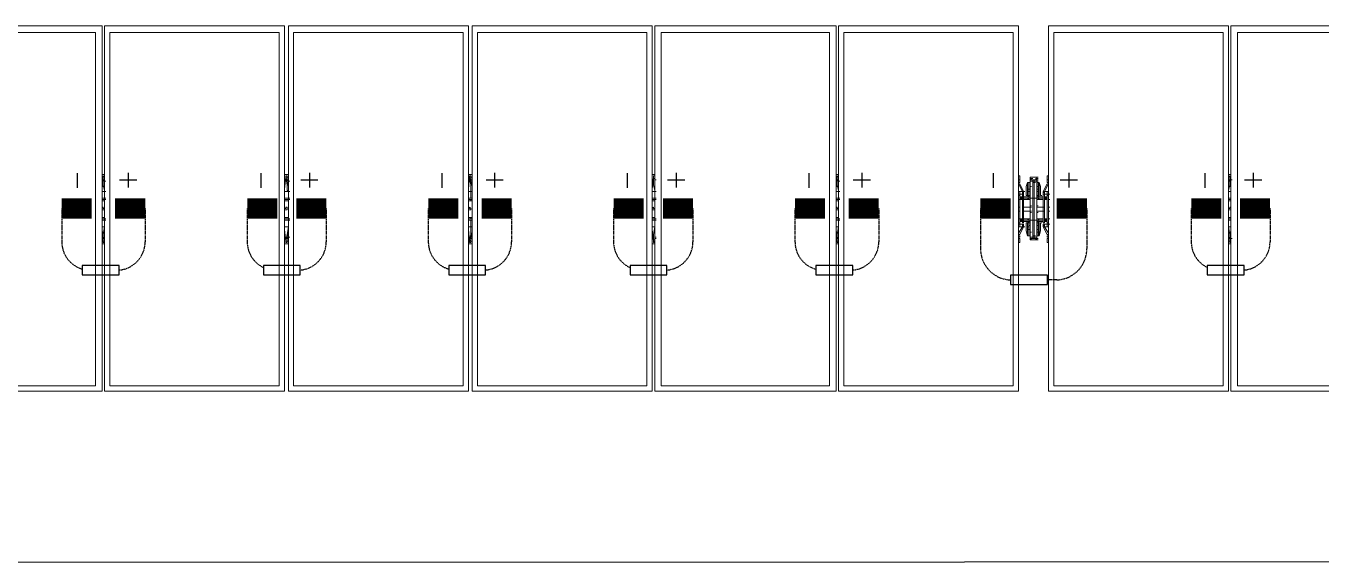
# Model space of a CAD drawing. Header units: feet. Extents: x -12372 to 90117, y -14865 to 4121.
# Drawn here: x 318.1 to 639.4, y 1278.3 to 1411.2 of the extents above; entities that cross this region are included whole.
import ezdxf
from ezdxf.lldxf.tags import DXFTag

# ---------------------------------------------------------------- set-up
doc = ezdxf.new("R2010")
doc.units = ezdxf.units.FT
doc.header["$MEASUREMENT"] = 0
doc.linetypes.add('HIDDEN', pattern=[0.375, 0.25, -0.125])
for name, color, linetype in [('E-DC HARNESS-POS', 10, 'DC HARNESS CABLE'), ('E-HARN-COMP', 8, 'Continuous'), ('E-TRNK-CABL-NEG', 6, 'HIDDEN'), ('E-TRUNK-CABLE-POS', 6, 'HIDDEN'), ('Polarity-Text', 7, 'Continuous')]:
    doc.layers.add(name, color=color, linetype=linetype)
doc.styles.get("Standard").update_dxf_attribs({"font": 'arial.ttf'})
tags = doc.linetypes.add('DC HARNESS CABLE', pattern='A,0.5,-0.2,["DH",Standard,S=0.1,R=0,X=-0.1,Y=-0.05],-0.2', length=0.9).pattern_tags.tags
tags[6] = DXFTag(74, 10)

# ---------------------------------------------------------------- blocks, each defined once
blk = doc.blocks.new('A$Cc93f9aa1')
at = {"lineweight": 5}
for points in [[(0.7583, 0), (0.99, 0), (0.99, 0.4666), (0.7583, 0.4666)], [(1.2233, 0), (0.9933, 0), (0.9933, 0.4666), (1.2233, 0.4666)], [(1.4583, 0), (1.2283, 0), (1.2283, 0.4666), (1.4583, 0.4666)], [(1.4633, 0.4666), (1.6933, 0.4666), (1.6933, 0), (1.4633, 0)], [(1.6966, 0.4666), (1.9283, 0.4666), (1.9283, 0), (1.6966, 0)], [(1.9316, 0), (2.1616, 0), (2.1616, 0.4666), (1.9316, 0.4666)], [(2.1999, 0), (2.4299, 0), (2.4299, 0.4666), (2.1999, 0.4666)], [(2.6649, 0.4666), (2.4332, 0.4666), (2.4332, 0), (2.6649, 0)], [(0.7666, 0.0067), (0.7666, 0.4583), (0.9816, 0.4583), (0.9816, 0.0067)], [(1, 0.0067), (1, 0.4583), (1.2166, 0.4583), (1.2166, 0.0067)], [(1.4516, 0.4583), (1.2349, 0.4583), (1.2349, 0.0067), (1.4516, 0.0067)], [(1.6866, 0.4583), (1.4699, 0.4583), (1.4699, 0.0067), (1.6866, 0.0067)], [(1.9199, 0.4583), (1.7049, 0.4583), (1.7049, 0.0067), (1.9199, 0.0067)], [(2.1549, 0.4583), (1.9383, 0.4583), (1.9383, 0.0067), (2.1549, 0.0067)], [(2.2066, 0.4583), (2.4232, 0.4583), (2.4232, 0.0067), (2.2066, 0.0067)], [(2.4416, 0.4583), (2.6566, 0.4583), (2.6566, 0.0067), (2.4416, 0.0067)], [(0.9916, 0.275), (0.9916, 0.2733)], [(2.1632, 0.27), (2.1632, 0.2667), (2.1632, 0.27), (2.1632, 0.275), (2.1616, 0.275), (2.1632, 0.275)], [(2.1732, 0.2567), (2.1732, 0.2517), (2.1732, 0.25), (2.1749, 0.25), (2.1749, 0.255), (2.1732, 0.255), (2.1732, 0.2567), (2.1732, 0.2583), (2.1732, 0.2667), (2.1749, 0.2667), (2.1732, 0.2667), (2.1716, 0.2617), (2.1716, 0.25), (2.1716, 0.2517), (2.1716, 0.25), (2.1716, 0.2617), (2.1732, 0.2667), (2.1732, 0.2583), (2.1749, 0.2583), (2.1749, 0.255), (2.1732, 0.255), (2.1732, 0.2567), (2.1732, 0.2583), (2.1749, 0.2583), (2.1749, 0.2667), (2.1766, 0.2667), (2.1749, 0.2667), (2.1749, 0.2583), (2.1749, 0.255), (2.1749, 0.25), (2.1732, 0.25)], [(2.1799, 0.2683), (2.1799, 0.2467), (2.1766, 0.2467), (2.1766, 0.2683)], [(2.1816, 0.27), (2.1799, 0.27), (2.1782, 0.27), (2.1799, 0.27)], [(2.1832, 0.2683), (2.1816, 0.2683), (2.1799, 0.2683), (2.1816, 0.2683), (2.1799, 0.2683), (2.1816, 0.2683)], [(2.1816, 0.2683), (2.1799, 0.2683)], [(2.1816, 0.27), (2.1832, 0.27)], [(2.1832, 0.2683), (2.1816, 0.2683), (2.1816, 0.27), (2.1832, 0.27), (2.1816, 0.27), (2.1832, 0.27), (2.1816, 0.27), (2.1816, 0.2683)], [(2.1816, 0.2683), (2.1816, 0.2467), (2.1849, 0.2467), (2.1849, 0.2683)], [(2.1866, 0.2683), (2.1849, 0.2683), (2.1849, 0.2733), (2.1849, 0.2717), (2.1832, 0.2717), (2.1849, 0.2717), (2.1866, 0.2717), (2.1849, 0.2717), (2.1832, 0.27), (2.1849, 0.27), (2.1849, 0.2683)], [(2.1866, 0.2733), (2.1849, 0.2733)], [(2.1866, 0.2667), (2.1882, 0.2667), (2.1882, 0.2583), (2.1866, 0.2583), (2.1866, 0.2667), (2.1849, 0.2667), (2.1866, 0.2667), (2.1866, 0.2583), (2.1882, 0.2583), (2.1882, 0.2667)], [(2.1882, 0.2667), (2.1899, 0.2617), (2.1899, 0.25), (2.1899, 0.2517), (2.1899, 0.25), (2.1899, 0.2617)], [(2.1982, 0.2667), (2.1982, 0.27), (2.1982, 0.275), (2.1999, 0.275), (2.1982, 0.275), (2.1982, 0.27)], [(2.1699, 0.255), (2.1682, 0.255), (2.1666, 0.2533), (2.1682, 0.255), (2.1682, 0.2517), (2.1666, 0.2517), (2.1682, 0.2517), (2.1682, 0.255)], [(2.1666, 0.2517), (2.1666, 0.2533)], [(2.1666, 0.215), (2.1682, 0.215), (2.1682, 0.2517), (2.1666, 0.2517), (2.1682, 0.2517), (2.1682, 0.215)], [(2.1782, 0.2617), (2.1766, 0.2617)], [(2.1866, 0.2617), (2.1849, 0.2617)], [(2.1866, 0.2617), (2.1849, 0.2617)], [(2.1882, 0.2567), (2.1882, 0.2583), (2.1882, 0.2567), (2.1882, 0.2517), (2.1882, 0.25), (2.1866, 0.25), (2.1866, 0.255), (2.1882, 0.255)], [(2.1882, 0.25), (2.1866, 0.2483), (2.1866, 0.25), (2.1866, 0.2483), (2.1882, 0.25), (2.1866, 0.2483), (2.1882, 0.2483), (2.1866, 0.2483)], [(2.1899, 0.25), (2.1899, 0.26), (2.1899, 0.25), (2.1916, 0.25)], [(2.1949, 0.255), (2.1932, 0.255), (2.1949, 0.2533), (2.1932, 0.255)], [(2.1949, 0.2517), (2.1932, 0.2517), (2.1932, 0.215), (2.1949, 0.215), (2.1932, 0.215), (2.1932, 0.2517), (2.1949, 0.2517), (2.1932, 0.2517), (2.1932, 0.255), (2.1932, 0.2517)], [(2.1982, 0.2517), (2.1949, 0.2517), (2.1949, 0.2533), (2.1949, 0.2517)], [(0.99, 0.235), (0.9916, 0.235), (0.9916, 0.2333), (0.9933, 0.2333), (0.9933, 0.2317), (0.9916, 0.2317), (0.99, 0.2317), (0.99, 0.2333)], [(1.225, 0.235), (1.2266, 0.235), (1.2266, 0.2317), (1.2233, 0.2317), (1.2233, 0.2333), (1.225, 0.2333)], [(1.4599, 0.235), (1.4616, 0.2333), (1.4616, 0.2317), (1.4583, 0.2317), (1.4583, 0.2333), (1.4599, 0.2333)], [(1.6949, 0.235), (1.6949, 0.2333), (1.6966, 0.2333), (1.6966, 0.2317), (1.6949, 0.2317), (1.6933, 0.2317), (1.6933, 0.2333)], [(1.9283, 0.235), (1.9299, 0.235), (1.9299, 0.2333), (1.9316, 0.2333), (1.9316, 0.2317), (1.9299, 0.2317), (1.9283, 0.2317), (1.9283, 0.2333)], [(2.1632, 0.2467), (2.1632, 0.245), (2.1616, 0.245), (2.1632, 0.245), (2.1649, 0.245), (2.1649, 0.2467), (2.1649, 0.2483), (2.1632, 0.2483)], [(2.1632, 0.235), (2.1616, 0.235)], [(2.1632, 0.235), (2.1616, 0.235)], [(2.1649, 0.2483), (2.1632, 0.2467), (2.1649, 0.245), (2.1666, 0.2467)], [(2.1649, 0.2483), (2.1632, 0.2467), (2.1649, 0.245), (2.1666, 0.2467)], [(2.1649, 0.2483), (2.1666, 0.2483)], [(2.1666, 0.245), (2.1666, 0.2483), (2.1666, 0.2467), (2.1649, 0.2467), (2.1666, 0.2467), (2.1649, 0.2467), (2.1666, 0.2467), (2.1649, 0.2467), (2.1666, 0.2467), (2.1649, 0.2467), (2.1666, 0.2467), (2.1649, 0.2467), (2.1666, 0.2467), (2.1649, 0.2467), (2.1666, 0.2467), (2.1649, 0.2467), (2.1666, 0.2467), (2.1649, 0.2467), (2.1666, 0.2467), (2.1649, 0.2467), (2.1666, 0.2467), (2.1666, 0.245), (2.1649, 0.245)], [(2.1766, 0.245), (2.1682, 0.245)], [(2.1749, 0.2483), (2.1766, 0.2483)], [(2.1866, 0.2483), (2.1849, 0.2483)], [(2.1932, 0.245), (2.1849, 0.245)], [(2.1966, 0.2483), (2.1949, 0.2467), (2.1966, 0.245), (2.1982, 0.2467)], [(2.1966, 0.2483), (2.1949, 0.2467), (2.1966, 0.245), (2.1982, 0.2467)], [(2.1966, 0.245), (2.1982, 0.245), (2.1982, 0.2467), (2.1982, 0.2483), (2.1966, 0.2483), (2.1949, 0.2483), (2.1949, 0.2467), (2.1949, 0.245)], [(2.2016, 0.245), (2.1999, 0.245)], [(2.2016, 0.235), (2.1999, 0.235)], [(2.2016, 0.235), (2.1999, 0.235)], [(2.4332, 0.235), (2.4316, 0.235), (2.4316, 0.2333), (2.4299, 0.2333), (2.4299, 0.2317), (2.4316, 0.2317), (2.4332, 0.2317), (2.4332, 0.2333)], [(2.1632, 0.23), (2.1616, 0.23)], [(2.1632, 0.23), (2.1616, 0.23)], [(2.1632, 0.2167), (2.1649, 0.2167), (2.1649, 0.2183), (2.1666, 0.2183), (2.1649, 0.2183), (2.1666, 0.2183), (2.1649, 0.2183), (2.1666, 0.2183), (2.1649, 0.2183), (2.1666, 0.2183), (2.1649, 0.2183), (2.1649, 0.2167), (2.1666, 0.2167), (2.1666, 0.2183), (2.1666, 0.22), (2.1649, 0.22), (2.1632, 0.22), (2.1616, 0.22), (2.1632, 0.22), (2.1632, 0.2183)], [(2.1649, 0.22), (2.1632, 0.2183), (2.1649, 0.2167), (2.1666, 0.2183)], [(2.1649, 0.22), (2.1632, 0.2183), (2.1649, 0.2167), (2.1666, 0.2183)], [(2.1649, 0.22), (2.1632, 0.22), (2.1632, 0.2183), (2.1632, 0.2167), (2.1649, 0.2167), (2.1666, 0.2167), (2.1666, 0.2183), (2.1666, 0.22)], [(2.1649, 0.2167), (2.1666, 0.2167), (2.1666, 0.2183), (2.1649, 0.2183), (2.1649, 0.22), (2.1666, 0.22), (2.1666, 0.2183), (2.1649, 0.2183), (2.1666, 0.2183), (2.1649, 0.2183), (2.1666, 0.2183), (2.1649, 0.2183), (2.1666, 0.2183), (2.1649, 0.2183), (2.1666, 0.2183), (2.1649, 0.2183), (2.1649, 0.22), (2.1666, 0.22), (2.1666, 0.2183), (2.1666, 0.2167)], [(2.1682, 0.22), (2.1766, 0.22)], [(2.1732, 0.2133), (2.1732, 0.2083), (2.1732, 0.21), (2.1749, 0.21), (2.1749, 0.2117), (2.1749, 0.215), (2.1732, 0.215), (2.1732, 0.2083), (2.1732, 0.2067), (2.1732, 0.2083), (2.1732, 0.21), (2.1749, 0.21), (2.1749, 0.2117), (2.1749, 0.215), (2.1749, 0.2167), (2.1732, 0.215), (2.1749, 0.2167), (2.1732, 0.215), (2.1749, 0.2167), (2.1749, 0.215), (2.1732, 0.215)], [(2.1849, 0.22), (2.1932, 0.22)], [(2.1882, 0.2167), (2.1866, 0.2167), (2.1882, 0.215), (2.1866, 0.2167), (2.1882, 0.215), (2.1866, 0.2167), (2.1882, 0.2167), (2.1866, 0.2167), (2.1849, 0.2167), (2.1866, 0.2167)], [(2.1966, 0.22), (2.1949, 0.2183), (2.1966, 0.2167), (2.1982, 0.2183)], [(2.1966, 0.22), (2.1949, 0.2183), (2.1966, 0.2167), (2.1982, 0.2183)], [(2.1966, 0.2167), (2.1982, 0.2167), (2.1982, 0.2183), (2.1982, 0.22), (2.1966, 0.22), (2.1949, 0.22), (2.1949, 0.2183), (2.1949, 0.2167)], [(2.1982, 0.2183), (2.1966, 0.2183)], [(2.1982, 0.2183), (2.1966, 0.2183)], [(2.2016, 0.23), (2.1999, 0.23)], [(2.2016, 0.23), (2.1999, 0.23)], [(2.2016, 0.22), (2.1999, 0.22)], [(2.1666, 0.21), (2.1666, 0.2117), (2.1666, 0.2133), (2.1632, 0.2133), (2.1632, 0.21)], [(2.1666, 0.2133), (2.1682, 0.2133), (2.1682, 0.21), (2.1682, 0.2133)], [(2.1699, 0.21), (2.1682, 0.21), (2.1682, 0.2117), (2.1666, 0.2117), (2.1682, 0.2117), (2.1682, 0.21)], [(2.1732, 0.1983), (2.1716, 0.205), (2.1716, 0.215), (2.1716, 0.2133), (2.1716, 0.215), (2.1716, 0.205)], [(2.1732, 0.1983), (2.1732, 0.2067), (2.1749, 0.2067), (2.1749, 0.1983)], [(2.1732, 0.1983), (2.1749, 0.1983), (2.1749, 0.2067), (2.1732, 0.2067)], [(2.1749, 0.21), (2.1749, 0.2067)], [(2.1782, 0.2033), (2.1766, 0.2033)], [(2.1782, 0.2033), (2.1766, 0.2033)], [(2.1866, 0.2033), (2.1849, 0.2033)], [(2.1866, 0.2033), (2.1849, 0.2033)], [(2.1882, 0.2067), (2.1882, 0.2083), (2.1882, 0.215), (2.1866, 0.215), (2.1866, 0.2117), (2.1866, 0.21), (2.1882, 0.21), (2.1882, 0.2083)], [(2.1866, 0.2067), (2.1866, 0.21)], [(2.1882, 0.1983), (2.1866, 0.1983), (2.1866, 0.2067), (2.1882, 0.2067)], [(2.1882, 0.1983), (2.1882, 0.2067), (2.1866, 0.2067), (2.1866, 0.1983)], [(2.1882, 0.1983), (2.1899, 0.205), (2.1899, 0.215), (2.1899, 0.2133), (2.1899, 0.215), (2.1899, 0.205)], [(2.1949, 0.21), (2.1932, 0.21)], [(2.1616, 0.19), (2.1632, 0.19), (2.1632, 0.195), (2.1632, 0.19)], [(2.1632, 0.1983), (2.1632, 0.1967)], [(2.1766, 0.1983), (2.1749, 0.1983)], [(2.1799, 0.195), (2.1782, 0.195)], [(2.1832, 0.1983), (2.1816, 0.1983), (2.1799, 0.1983), (2.1816, 0.1983)], [(2.1832, 0.1967), (2.1816, 0.1967)], [(2.1866, 0.1983), (2.1849, 0.1983)], [(2.1982, 0.1967), (2.1982, 0.1983)], [(2.1999, 0.19), (2.1982, 0.19), (2.1982, 0.195), (2.1982, 0.19)]]:
    blk.add_lwpolyline(points, close=True, dxfattribs=at)
for points in [[(2.1616, 0.4666), (2.1616, 0)], [(2.1999, 0), (2.1999, 0.4666)], [(2.1549, 0.0067), (2.1549, 0.4583)], [(2.2066, 0.0067), (2.2066, 0.4583)], [(0.99, 0.2767), (0.9933, 0.2767)], [(0.99, 0.2733), (0.99, 0.27)], [(0.995, 0.255), (0.9933, 0.255), (0.9933, 0.2567), (0.9916, 0.2633), (0.9916, 0.2733), (0.9916, 0.27), (0.9933, 0.2683)], [(1.2233, 0.2767), (1.2283, 0.2767)], [(1.225, 0.27), (1.225, 0.2733), (1.225, 0.275), (1.225, 0.2733), (1.2266, 0.2733), (1.2266, 0.27), (1.2283, 0.2683)], [(1.225, 0.275), (1.2266, 0.275)], [(1.2299, 0.255), (1.2283, 0.255), (1.2266, 0.2567), (1.2266, 0.2633), (1.225, 0.2733)], [(1.4583, 0.2767), (1.4633, 0.2767)], [(1.4616, 0.2683), (1.4616, 0.27), (1.4616, 0.2733), (1.4599, 0.2733), (1.4599, 0.275), (1.4616, 0.275)], [(1.4599, 0.275), (1.4599, 0.2733), (1.4599, 0.27)], [(1.4633, 0.255), (1.4616, 0.255), (1.4616, 0.2633), (1.4599, 0.2733)], [(1.6933, 0.2767), (1.6966, 0.2767)], [(1.6949, 0.2733), (1.6949, 0.275), (1.6949, 0.2733)], [(1.6966, 0.2683), (1.6966, 0.27), (1.6966, 0.2717), (1.6949, 0.2717), (1.6949, 0.2733), (1.6949, 0.27)], [(1.6983, 0.255), (1.6966, 0.255), (1.6966, 0.2567), (1.6949, 0.2633), (1.6949, 0.2733)], [(1.9283, 0.2767), (1.9316, 0.2767)], [(1.9283, 0.2733), (1.9283, 0.27)], [(1.9333, 0.255), (1.9316, 0.255), (1.9316, 0.2567), (1.9299, 0.2633), (1.9299, 0.2733), (1.9299, 0.275), (1.9299, 0.27), (1.9316, 0.2683)], [(2.1632, 0.2517), (2.1666, 0.2517), (2.1632, 0.2517), (2.1632, 0.25), (2.1616, 0.25), (2.1616, 0.2517), (2.1632, 0.2517), (2.1632, 0.255), (2.1666, 0.255), (2.1666, 0.2533), (2.1666, 0.255), (2.1682, 0.255), (2.1632, 0.265), (2.1682, 0.255), (2.1666, 0.255), (2.1632, 0.255), (2.1632, 0.2517), (2.1632, 0.25), (2.1616, 0.25), (2.1616, 0.215), (2.1632, 0.215), (2.1632, 0.2133), (2.1666, 0.2133), (2.1666, 0.2117), (2.1666, 0.21), (2.1682, 0.21), (2.1632, 0.2), (2.1682, 0.21), (2.1666, 0.21), (2.1632, 0.21), (2.1632, 0.2133), (2.1616, 0.2133), (2.1616, 0.215), (2.1616, 0.2133)], [(2.1632, 0.2667), (2.1632, 0.2667)], [(2.1632, 0.2667), (2.1632, 0.2667)], [(2.1799, 0.2467), (2.1799, 0.2667), (2.1799, 0.2683), (2.1799, 0.27), (2.1782, 0.27), (2.1766, 0.27), (2.1782, 0.27), (2.1766, 0.27), (2.1766, 0.2733), (2.1766, 0.2717), (2.1782, 0.2717), (2.1766, 0.2717), (2.1766, 0.2733), (2.1766, 0.2683), (2.1782, 0.2683), (2.1766, 0.2683), (2.1766, 0.27), (2.1766, 0.2617), (2.1766, 0.2383), (2.1766, 0.235), (2.1782, 0.235), (2.1766, 0.235), (2.1782, 0.235), (2.1766, 0.235), (2.1682, 0.235), (2.1682, 0.23), (2.1766, 0.23), (2.1782, 0.23), (2.1766, 0.23), (2.1782, 0.23), (2.1766, 0.23), (2.1782, 0.23), (2.1766, 0.23), (2.1782, 0.23), (2.1766, 0.23), (2.1782, 0.23)], [(2.1799, 0.2717), (2.1782, 0.2717), (2.1766, 0.2717), (2.1782, 0.27), (2.1799, 0.27), (2.1799, 0.2683), (2.1799, 0.2667), (2.1816, 0.2667), (2.1832, 0.2667), (2.1816, 0.2667), (2.1799, 0.2667), (2.1799, 0.2467), (2.1799, 0.2683), (2.1766, 0.2683), (2.1766, 0.2467), (2.1799, 0.2467), (2.1799, 0.2183), (2.1799, 0.1967), (2.1766, 0.1967), (2.1766, 0.2183), (2.1749, 0.2183), (2.1749, 0.2167), (2.1766, 0.2167), (2.1749, 0.2167), (2.1766, 0.2167), (2.1749, 0.2167), (2.1766, 0.2167), (2.1749, 0.2167), (2.1766, 0.2167), (2.1682, 0.2167)], [(2.1699, 0.235), (2.1682, 0.235), (2.1766, 0.235), (2.1766, 0.2383), (2.1766, 0.2617), (2.1766, 0.27), (2.1782, 0.27), (2.1766, 0.27), (2.1782, 0.27)], [(2.1766, 0.2733), (2.1832, 0.2733), (2.1849, 0.2733), (2.1782, 0.2733), (2.1766, 0.2733), (2.1782, 0.2733), (2.1766, 0.2733), (2.1782, 0.2733)], [(2.1766, 0.2717), (2.1782, 0.27)], [(2.1782, 0.2717), (2.1766, 0.2717)], [(2.1766, 0.27), (2.1766, 0.27)], [(2.1766, 0.27), (2.1766, 0.27)], [(2.1782, 0.27), (2.1799, 0.27)], [(2.1782, 0.27), (2.1799, 0.27)], [(2.1932, 0.2167), (2.1849, 0.2167), (2.1866, 0.2167), (2.1866, 0.2183), (2.1849, 0.2183), (2.1849, 0.1967), (2.1816, 0.1967), (2.1816, 0.2183), (2.1799, 0.2183), (2.1799, 0.2467), (2.1816, 0.2467), (2.1816, 0.2683), (2.1849, 0.2683), (2.1849, 0.2467), (2.1816, 0.2467), (2.1816, 0.2183), (2.1849, 0.2183), (2.1849, 0.2467)], [(2.1832, 0.2717), (2.1849, 0.2717), (2.1832, 0.27), (2.1849, 0.27), (2.1849, 0.2617), (2.1849, 0.2383), (2.1849, 0.235), (2.1866, 0.235), (2.1849, 0.235), (2.1932, 0.235), (2.1932, 0.23), (2.1849, 0.23), (2.1849, 0.2267), (2.1849, 0.23), (2.1866, 0.23), (2.1849, 0.23), (2.1866, 0.23), (2.1849, 0.23)], [(2.1849, 0.2367), (2.1849, 0.235), (2.1866, 0.235), (2.1849, 0.235), (2.1849, 0.2383), (2.1849, 0.2617), (2.1849, 0.27), (2.1866, 0.27), (2.1849, 0.27), (2.1866, 0.27), (2.1849, 0.27), (2.1866, 0.27), (2.1849, 0.27), (2.1849, 0.2733), (2.1849, 0.2717)], [(2.1849, 0.2733), (2.1866, 0.2733)], [(2.1849, 0.27), (2.1849, 0.27)], [(2.1849, 0.27), (2.1849, 0.27)], [(2.1999, 0.2517), (2.1999, 0.25), (2.1999, 0.2517), (2.1982, 0.2517), (2.1982, 0.255), (2.1949, 0.255), (2.1949, 0.2533), (2.1949, 0.255), (2.1932, 0.255), (2.1982, 0.265), (2.1932, 0.255), (2.1949, 0.255), (2.1982, 0.255), (2.1982, 0.2517), (2.1982, 0.25), (2.1999, 0.25), (2.1999, 0.215), (2.1982, 0.215), (2.1982, 0.2133), (2.1949, 0.2133), (2.1949, 0.2117), (2.1949, 0.21), (2.1949, 0.2117), (2.1932, 0.2117), (2.1932, 0.21), (2.1932, 0.2133), (2.1949, 0.2133), (2.1949, 0.2117), (2.1932, 0.2117), (2.1932, 0.21), (2.1932, 0.2133), (2.1949, 0.2133), (2.1982, 0.2133), (2.1982, 0.215), (2.1999, 0.215), (2.1999, 0.25), (2.1982, 0.25), (2.1982, 0.2517), (2.1999, 0.2517), (2.2016, 0.2517)], [(2.1982, 0.2667), (2.1982, 0.2667)], [(2.1982, 0.2667), (2.1982, 0.2667)], [(2.4332, 0.2767), (2.4299, 0.2767)], [(2.4316, 0.255), (2.4299, 0.255), (2.4299, 0.2567), (2.4316, 0.2633), (2.4316, 0.2733), (2.4316, 0.275), (2.4316, 0.27), (2.4299, 0.2683)], [(2.4332, 0.27), (2.4332, 0.2733)], [(0.995, 0.2467), (0.9933, 0.2467), (0.9933, 0.255)], [(1.2299, 0.2467), (1.2283, 0.2467), (1.2283, 0.255)], [(1.4633, 0.2467), (1.4616, 0.2467), (1.4616, 0.255)], [(1.6983, 0.2467), (1.6966, 0.2467), (1.6966, 0.255)], [(1.9333, 0.2467), (1.9316, 0.2467), (1.9316, 0.255)], [(2.1632, 0.2133), (2.1632, 0.215), (2.1616, 0.215), (2.1616, 0.25), (2.1616, 0.2517)], [(2.1616, 0.2517), (2.1632, 0.2517), (2.1616, 0.2517)], [(2.1666, 0.2517), (2.1666, 0.2517)], [(2.1682, 0.2483), (2.1766, 0.2483), (2.1749, 0.2483), (2.1732, 0.25), (2.1749, 0.2483), (2.1766, 0.2483), (2.1749, 0.2483), (2.1732, 0.25), (2.1716, 0.25), (2.1716, 0.26), (2.1716, 0.25), (2.1732, 0.25), (2.1749, 0.2483), (2.1732, 0.25), (2.1749, 0.2483), (2.1749, 0.25), (2.1749, 0.2483), (2.1749, 0.2467), (2.1766, 0.2467), (2.1766, 0.2183), (2.1799, 0.2183), (2.1799, 0.2467), (2.1816, 0.2467), (2.1816, 0.2183), (2.1849, 0.2183), (2.1849, 0.2467), (2.1866, 0.2467), (2.1866, 0.2483), (2.1849, 0.2483), (2.1932, 0.2483)], [(2.1682, 0.2517), (2.1682, 0.2517)], [(2.1682, 0.2517), (2.1682, 0.2517)], [(2.1732, 0.26), (2.1732, 0.26)], [(2.1732, 0.26), (2.1732, 0.26)], [(2.1766, 0.2617), (2.1782, 0.2617)], [(2.1766, 0.2617), (2.1782, 0.2617)], [(2.1866, 0.2583), (2.1866, 0.255)], [(2.1866, 0.2583), (2.1866, 0.255), (2.1882, 0.255), (2.1882, 0.2567)], [(2.1866, 0.255), (2.1866, 0.25), (2.1882, 0.25), (2.1882, 0.2567)], [(2.1866, 0.2483), (2.1882, 0.25)], [(2.1866, 0.2483), (2.1882, 0.25)], [(2.1882, 0.26), (2.1882, 0.26)], [(2.1882, 0.26), (2.1882, 0.26)], [(2.1932, 0.2517), (2.1932, 0.2517)], [(2.1932, 0.2517), (2.1932, 0.2517)], [(2.1949, 0.2517), (2.1949, 0.2517)], [(2.4316, 0.2467), (2.4299, 0.2467), (2.4299, 0.255)], [(0.99, 0.2467), (0.9933, 0.2467)], [(0.99, 0.245), (0.9933, 0.245), (0.995, 0.245)], [(0.9933, 0.245), (0.9933, 0.2433), (0.99, 0.2433)], [(1.2233, 0.2467), (1.2283, 0.2467)], [(1.2233, 0.245), (1.2283, 0.245), (1.2299, 0.245)], [(1.2233, 0.2433), (1.2266, 0.2433), (1.2283, 0.2433), (1.2283, 0.245)], [(1.4583, 0.2467), (1.4616, 0.2467)], [(1.4583, 0.245), (1.4616, 0.245), (1.4633, 0.245)], [(1.4583, 0.2433), (1.4616, 0.2433), (1.4633, 0.2433)], [(1.4616, 0.2433), (1.4616, 0.245)], [(1.6933, 0.2467), (1.6966, 0.2467)], [(1.6933, 0.245), (1.6966, 0.245), (1.6983, 0.245)], [(1.6966, 0.245), (1.6966, 0.2433), (1.6933, 0.2433)], [(1.9283, 0.2467), (1.9316, 0.2467)], [(1.9283, 0.245), (1.9316, 0.245), (1.9333, 0.245)], [(1.9316, 0.245), (1.9316, 0.2433), (1.9283, 0.2433)], [(2.1632, 0.2483), (2.1632, 0.2483)], [(2.1666, 0.2483), (2.1649, 0.2483), (2.1632, 0.2483), (2.1632, 0.2467), (2.1632, 0.245), (2.1649, 0.245), (2.1666, 0.245), (2.1666, 0.2467), (2.1666, 0.2483), (2.1649, 0.2483)], [(2.1632, 0.2467), (2.1632, 0.2467)], [(2.1632, 0.245), (2.1632, 0.245)], [(2.1649, 0.2483), (2.1649, 0.2483)], [(2.1649, 0.2483), (2.1649, 0.245)], [(2.1649, 0.2467), (2.1666, 0.2467)], [(2.1649, 0.245), (2.1666, 0.245)], [(2.1649, 0.245), (2.1649, 0.245)], [(2.1666, 0.2483), (2.1666, 0.2483)], [(2.1666, 0.2467), (2.1666, 0.2483)], [(2.1666, 0.2467), (2.1666, 0.2467)], [(2.1666, 0.245), (2.1666, 0.2467)], [(2.1666, 0.245), (2.1666, 0.245)], [(2.1749, 0.245), (2.1732, 0.2467), (2.1682, 0.2467)], [(2.1682, 0.235), (2.1682, 0.23)], [(2.1749, 0.2483), (2.1766, 0.2483)], [(2.1749, 0.2483), (2.1766, 0.2483)], [(2.1832, 0.1933), (2.1849, 0.1933), (2.1832, 0.195), (2.1849, 0.1933), (2.1832, 0.1933), (2.1766, 0.1933), (2.1782, 0.1933), (2.1766, 0.1933), (2.1766, 0.195), (2.1766, 0.1967), (2.1766, 0.195), (2.1782, 0.195), (2.1766, 0.1933), (2.1782, 0.1933), (2.1766, 0.1933), (2.1782, 0.195), (2.1799, 0.195), (2.1782, 0.195), (2.1766, 0.195), (2.1766, 0.1967), (2.1766, 0.195), (2.1766, 0.1933), (2.1782, 0.195), (2.1799, 0.195), (2.1799, 0.1967), (2.1816, 0.1967), (2.1832, 0.1967), (2.1816, 0.1967), (2.1799, 0.1967), (2.1816, 0.1967), (2.1799, 0.1967), (2.1799, 0.2467), (2.1816, 0.2467)], [(2.1766, 0.2467), (2.1766, 0.2183), (2.1799, 0.2183), (2.1799, 0.1983), (2.1799, 0.1967), (2.1816, 0.1967), (2.1816, 0.195), (2.1799, 0.195), (2.1816, 0.195), (2.1832, 0.195), (2.1816, 0.195), (2.1832, 0.195), (2.1849, 0.1933), (2.1849, 0.195), (2.1866, 0.195), (2.1849, 0.195), (2.1849, 0.1967), (2.1849, 0.195), (2.1866, 0.195)], [(2.1782, 0.2367), (2.1766, 0.2367), (2.1782, 0.2367), (2.1766, 0.2367), (2.1766, 0.2383), (2.1766, 0.2367), (2.1766, 0.235), (2.1782, 0.235), (2.1766, 0.235), (2.1766, 0.2367)], [(2.1949, 0.235), (2.1932, 0.235), (2.1849, 0.235), (2.1866, 0.235), (2.1849, 0.235), (2.1849, 0.2367), (2.1849, 0.2383), (2.1849, 0.2367), (2.1866, 0.2367), (2.1849, 0.2367), (2.1866, 0.2367)], [(2.1866, 0.2483), (2.1882, 0.2483)], [(2.1866, 0.2483), (2.1882, 0.2483)], [(2.1932, 0.2467), (2.1882, 0.2467), (2.1866, 0.245)], [(2.1932, 0.23), (2.1932, 0.235)], [(2.1982, 0.2467), (2.1982, 0.2483), (2.1966, 0.2483), (2.1949, 0.2483), (2.1949, 0.2467), (2.1949, 0.245), (2.1949, 0.2483), (2.1966, 0.2483), (2.1966, 0.245), (2.1949, 0.245), (2.1966, 0.245), (2.1949, 0.245), (2.1949, 0.2467), (2.1949, 0.2483), (2.1966, 0.2483), (2.1966, 0.2467), (2.1966, 0.245), (2.1982, 0.245), (2.1982, 0.2467), (2.1966, 0.2467), (2.1982, 0.2467), (2.1966, 0.2467), (2.1982, 0.2467), (2.1966, 0.2467), (2.1982, 0.2467), (2.1966, 0.2467), (2.1982, 0.2467), (2.1966, 0.2467), (2.1982, 0.2467), (2.1966, 0.2467), (2.1982, 0.2467), (2.1966, 0.2467), (2.1982, 0.2467), (2.1966, 0.2467), (2.1982, 0.2467), (2.1966, 0.2467), (2.1982, 0.2467), (2.1966, 0.2467)], [(2.1949, 0.2483), (2.1949, 0.2483)], [(2.1949, 0.2467), (2.1949, 0.2467)], [(2.1949, 0.245), (2.1949, 0.245)], [(2.1966, 0.2483), (2.1966, 0.2483)], [(2.1966, 0.245), (2.1966, 0.245)], [(2.1982, 0.2483), (2.1982, 0.2483)], [(2.1982, 0.2467), (2.1982, 0.2467)], [(2.1982, 0.245), (2.1982, 0.245)], [(2.4332, 0.2467), (2.4299, 0.2467)], [(2.4332, 0.245), (2.4299, 0.245), (2.4316, 0.245)], [(2.4299, 0.245), (2.4299, 0.2433), (2.4332, 0.2433)], [(0.99, 0.2217), (0.9933, 0.2217), (0.9933, 0.22)], [(0.99, 0.22), (0.9933, 0.22), (0.995, 0.22)], [(0.9933, 0.2183), (0.99, 0.2183)], [(0.9916, 0.1917), (0.9916, 0.2), (0.9933, 0.21), (0.9933, 0.2183), (0.995, 0.2183)], [(1.2233, 0.2217), (1.2266, 0.2217), (1.2283, 0.2217), (1.2283, 0.22)], [(1.2233, 0.22), (1.2283, 0.22), (1.2299, 0.22)], [(1.2283, 0.2183), (1.2233, 0.2183)], [(1.2299, 0.2183), (1.2283, 0.2183), (1.2283, 0.21), (1.2266, 0.2), (1.225, 0.1933), (1.225, 0.1917), (1.2266, 0.1917)], [(1.4583, 0.2217), (1.4633, 0.2217), (1.4616, 0.2217), (1.4616, 0.22)], [(1.4633, 0.22), (1.4616, 0.22), (1.4583, 0.22)], [(1.4616, 0.2183), (1.4583, 0.2183)], [(1.4616, 0.21), (1.4616, 0.2183), (1.4633, 0.2183)], [(1.6933, 0.2217), (1.6966, 0.2217), (1.6966, 0.22)], [(1.6933, 0.22), (1.6966, 0.22), (1.6983, 0.22)], [(1.6966, 0.2183), (1.6933, 0.2183)], [(1.6983, 0.2183), (1.6966, 0.2183), (1.6966, 0.21), (1.6949, 0.2), (1.6949, 0.1917), (1.6966, 0.1917)], [(1.9283, 0.2217), (1.9316, 0.2217), (1.9316, 0.22)], [(1.9283, 0.22), (1.9316, 0.22), (1.9333, 0.22)], [(1.9316, 0.2183), (1.9283, 0.2183)], [(1.9299, 0.1917), (1.9299, 0.2), (1.9316, 0.21), (1.9316, 0.2183), (1.9333, 0.2183)], [(2.1632, 0.22), (2.1632, 0.22)], [(2.1632, 0.2183), (2.1632, 0.2183)], [(2.1632, 0.2167), (2.1632, 0.2167)], [(2.1649, 0.22), (2.1649, 0.22)], [(2.1649, 0.2167), (2.1649, 0.2167)], [(2.1666, 0.22), (2.1666, 0.22)], [(2.1666, 0.2183), (2.1666, 0.2183)], [(2.1666, 0.2167), (2.1666, 0.2167)], [(2.1766, 0.23), (2.1766, 0.2267), (2.1766, 0.23), (2.1682, 0.23), (2.1699, 0.23)], [(2.1682, 0.2183), (2.1732, 0.2183), (2.1749, 0.22)], [(2.1716, 0.215), (2.1716, 0.205), (2.1716, 0.215), (2.1732, 0.215), (2.1749, 0.2167), (2.1732, 0.215)], [(2.1782, 0.195), (2.1766, 0.195), (2.1766, 0.1967), (2.1766, 0.195), (2.1766, 0.2033), (2.1766, 0.2267), (2.1766, 0.23), (2.1766, 0.2267), (2.1766, 0.2033), (2.1766, 0.195)], [(2.1766, 0.2183), (2.1766, 0.1967), (2.1799, 0.1967), (2.1799, 0.1983), (2.1799, 0.2183), (2.1816, 0.2183), (2.1799, 0.2183)], [(2.1866, 0.23), (2.1849, 0.23), (2.1866, 0.23), (2.1849, 0.23), (2.1866, 0.23), (2.1849, 0.23), (2.1849, 0.2267), (2.1849, 0.2033), (2.1849, 0.195), (2.1832, 0.195), (2.1849, 0.1933), (2.1782, 0.1933), (2.1799, 0.1933)], [(2.1816, 0.2183), (2.1816, 0.1967), (2.1849, 0.1967), (2.1849, 0.2183)], [(2.1849, 0.195), (2.1849, 0.2033), (2.1849, 0.2267), (2.1849, 0.23), (2.1932, 0.23), (2.1949, 0.23)], [(2.1866, 0.22), (2.1882, 0.2183), (2.1932, 0.2183)], [(2.1866, 0.2167), (2.1866, 0.215)], [(2.1866, 0.2167), (2.1866, 0.215)], [(2.1882, 0.215), (2.1866, 0.2167)], [(2.1882, 0.215), (2.1866, 0.2167)], [(2.1949, 0.2183), (2.1949, 0.22)], [(2.1966, 0.22), (2.1949, 0.22)], [(2.1949, 0.22), (2.1949, 0.2183)], [(2.1949, 0.22), (2.1949, 0.22)], [(2.1966, 0.22), (2.1949, 0.22)], [(2.1966, 0.22), (2.1949, 0.22)], [(2.1949, 0.2183), (2.1949, 0.22)], [(2.1949, 0.2167), (2.1949, 0.2183)], [(2.1949, 0.2183), (2.1949, 0.2167)], [(2.1949, 0.2183), (2.1949, 0.2183)], [(2.1949, 0.2183), (2.1949, 0.2167), (2.1966, 0.2167)], [(2.1949, 0.2167), (2.1966, 0.2167)], [(2.1949, 0.2167), (2.1966, 0.2167)], [(2.1949, 0.2167), (2.1949, 0.2167)], [(2.1966, 0.2183), (2.1966, 0.22)], [(2.1982, 0.22), (2.1966, 0.22)], [(2.1966, 0.22), (2.1966, 0.22)], [(2.1966, 0.2183), (2.1966, 0.22)], [(2.1966, 0.2183), (2.1982, 0.2183)], [(2.1966, 0.2183), (2.1982, 0.2183)], [(2.1966, 0.2183), (2.1982, 0.2183)], [(2.1966, 0.2183), (2.1982, 0.2183)], [(2.1966, 0.2183), (2.1982, 0.2183)], [(2.1966, 0.2183), (2.1982, 0.2183)], [(2.1966, 0.2183), (2.1982, 0.2183)], [(2.1966, 0.2183), (2.1982, 0.2183)], [(2.1966, 0.2167), (2.1966, 0.2183)], [(2.1966, 0.2183), (2.1982, 0.2183)], [(2.1966, 0.2183), (2.1982, 0.2183)], [(2.1966, 0.2183), (2.1982, 0.2183)], [(2.1966, 0.2183), (2.1982, 0.2183)], [(2.1966, 0.2183), (2.1982, 0.2183)], [(2.1966, 0.2183), (2.1966, 0.2167)], [(2.1966, 0.2183), (2.1982, 0.2183)], [(2.1966, 0.2167), (2.1982, 0.2167)], [(2.1966, 0.2167), (2.1966, 0.2167)], [(2.1982, 0.22), (2.1982, 0.22)], [(2.1982, 0.2183), (2.1982, 0.22)], [(2.1982, 0.2183), (2.1982, 0.2183)], [(2.1982, 0.2167), (2.1982, 0.2183)], [(2.1982, 0.2167), (2.1982, 0.2167)], [(2.4332, 0.2217), (2.4299, 0.2217), (2.4299, 0.22)], [(2.4332, 0.22), (2.4299, 0.22), (2.4316, 0.22)], [(2.4316, 0.1917), (2.4316, 0.2), (2.4299, 0.21), (2.4299, 0.2183), (2.4316, 0.2183)], [(2.4299, 0.2183), (2.4332, 0.2183)], [(1.4633, 0.21), (1.4616, 0.21), (1.4616, 0.2), (1.4599, 0.1933), (1.4599, 0.1917), (1.4616, 0.1917)], [(2.1616, 0.2133), (2.1632, 0.2133), (2.1616, 0.2133)], [(2.1666, 0.215), (2.1666, 0.215)], [(2.1666, 0.215), (2.1666, 0.215)], [(2.1682, 0.215), (2.1682, 0.215)], [(2.1682, 0.215), (2.1682, 0.215)], [(2.1732, 0.205), (2.1732, 0.205)], [(2.1732, 0.205), (2.1732, 0.205)], [(2.1866, 0.215), (2.1866, 0.2117)], [(2.1866, 0.215), (2.1882, 0.215), (2.1882, 0.2133)], [(2.1866, 0.2117), (2.1866, 0.21), (2.1882, 0.21), (2.1882, 0.2083)], [(2.1882, 0.2083), (2.1882, 0.2133)], [(2.1882, 0.205), (2.1882, 0.205)], [(2.1882, 0.205), (2.1882, 0.205)], [(2.1899, 0.215), (2.1899, 0.205), (2.1899, 0.215), (2.1916, 0.215)], [(2.1932, 0.215), (2.1932, 0.215)], [(2.1999, 0.2133), (2.1999, 0.215), (2.1999, 0.2133), (2.1982, 0.2133), (2.1982, 0.21), (2.1949, 0.21), (2.1932, 0.21), (2.1982, 0.2), (2.1932, 0.21), (2.1949, 0.21), (2.1982, 0.21), (2.1982, 0.2133), (2.1999, 0.2133), (2.2016, 0.2133)], [(2.1932, 0.215), (2.1932, 0.215)], [(2.1949, 0.215), (2.1949, 0.215)], [(2.1949, 0.215), (2.1949, 0.215)], [(0.99, 0.195), (0.99, 0.1917)], [(0.99, 0.1883), (0.9933, 0.1883)], [(0.9933, 0.1967), (0.9916, 0.195), (0.9916, 0.19), (0.9916, 0.1917), (0.9933, 0.1917)], [(0.9916, 0.19), (0.9933, 0.19)], [(1.2233, 0.1883), (1.2283, 0.1883)], [(1.2283, 0.1967), (1.2266, 0.195), (1.2266, 0.1917), (1.225, 0.1917), (1.225, 0.19), (1.225, 0.1917), (1.225, 0.195)], [(1.4583, 0.1883), (1.4633, 0.1883)], [(1.4616, 0.1967), (1.4616, 0.195), (1.4616, 0.1933), (1.4599, 0.1917), (1.4599, 0.19), (1.4616, 0.19)], [(1.4599, 0.195), (1.4599, 0.1917), (1.4599, 0.19)], [(1.6933, 0.1883), (1.6966, 0.1883)], [(1.6949, 0.19), (1.6949, 0.1933), (1.6966, 0.1933), (1.6966, 0.195), (1.6966, 0.1967)], [(1.6949, 0.195), (1.6949, 0.1917), (1.6949, 0.19), (1.6966, 0.19)], [(1.9283, 0.195), (1.9283, 0.1917)], [(1.9283, 0.1883), (1.9316, 0.1883)], [(1.9316, 0.1967), (1.9299, 0.195), (1.9299, 0.19), (1.9316, 0.19)], [(1.9316, 0.1917), (1.9299, 0.1917), (1.9299, 0.19)], [(2.1632, 0.1983), (2.1632, 0.1983)], [(2.1632, 0.1983), (2.1632, 0.1983)], [(2.1632, 0.195), (2.1632, 0.195)], [(2.1632, 0.195), (2.1632, 0.195)], [(2.1732, 0.1983), (2.1732, 0.1983)], [(2.1732, 0.1983), (2.1732, 0.1983)], [(2.1766, 0.1933), (2.1782, 0.195), (2.1799, 0.195), (2.1799, 0.1967), (2.1816, 0.1967), (2.1816, 0.195), (2.1832, 0.195), (2.1816, 0.195), (2.1832, 0.195), (2.1849, 0.195), (2.1849, 0.1967), (2.1849, 0.195), (2.1849, 0.1967), (2.1849, 0.195), (2.1849, 0.1933), (2.1866, 0.1933), (2.1849, 0.1933), (2.1866, 0.1933)], [(2.1766, 0.195), (2.1766, 0.195)], [(2.1766, 0.195), (2.1766, 0.195)], [(2.1849, 0.195), (2.1849, 0.195)], [(2.1849, 0.195), (2.1849, 0.195)], [(2.1882, 0.1983), (2.1882, 0.1983)], [(2.1882, 0.1983), (2.1882, 0.1983)], [(2.1982, 0.1983), (2.1982, 0.1983)], [(2.1982, 0.1983), (2.1982, 0.1983)], [(2.1982, 0.195), (2.1982, 0.195)], [(2.1982, 0.195), (2.1982, 0.195)], [(2.4299, 0.1967), (2.4316, 0.195), (2.4316, 0.19), (2.4332, 0.19)], [(2.4332, 0.1883), (2.4299, 0.1883)], [(2.4332, 0.195), (2.4332, 0.1917), (2.4316, 0.1917), (2.4316, 0.19)]]:
    blk.add_lwpolyline(points, dxfattribs=at)
at = {"color": 8, "lineweight": 5, "true_color": 0x808080}
for points in [[(0.99, 0.2767), (0.9933, 0.2767)], [(0.99, 0.2733), (0.99, 0.2733)], [(0.9916, 0.2733), (0.99, 0.2583)], [(0.9933, 0.2617), (0.9933, 0.2683), (0.9916, 0.27), (0.99, 0.27), (0.9916, 0.27), (0.9933, 0.27)], [(0.99, 0.2683), (0.99, 0.27)], [(0.9933, 0.2733), (0.9916, 0.275)], [(0.9933, 0.2667), (0.9933, 0.2683), (0.995, 0.2683)], [(1.2233, 0.2767), (1.2283, 0.2767)], [(1.225, 0.2733), (1.2233, 0.2583)], [(1.2233, 0.2683), (1.2233, 0.27)], [(1.2283, 0.2733), (1.2266, 0.2733), (1.2266, 0.275), (1.225, 0.275)], [(1.225, 0.2733), (1.225, 0.2733)], [(1.2283, 0.27), (1.2266, 0.27), (1.2266, 0.2683), (1.2283, 0.2617)], [(1.2283, 0.2667), (1.2283, 0.2683), (1.2299, 0.2683)], [(1.4583, 0.2767), (1.4633, 0.2767)], [(1.4599, 0.2733), (1.4583, 0.2583)], [(1.4583, 0.2717), (1.4583, 0.2717)], [(1.4583, 0.2683), (1.4583, 0.27), (1.4599, 0.27)], [(1.4633, 0.2733), (1.4616, 0.2733), (1.4616, 0.275), (1.4599, 0.275)], [(1.4599, 0.2733), (1.4599, 0.2733)], [(1.4633, 0.27), (1.4616, 0.27), (1.4616, 0.2683), (1.4633, 0.2617)], [(1.4633, 0.2683), (1.4616, 0.2683), (1.4616, 0.2667), (1.4633, 0.2667)], [(1.6933, 0.2767), (1.6966, 0.2767)], [(1.6949, 0.2733), (1.6933, 0.2583)], [(1.6933, 0.2683), (1.6933, 0.27)], [(1.6966, 0.2733), (1.6966, 0.275), (1.6949, 0.275)], [(1.6949, 0.2733), (1.6949, 0.2733)], [(1.6966, 0.2617), (1.6966, 0.27), (1.6983, 0.27)], [(1.6966, 0.2667), (1.6966, 0.2683)], [(1.9283, 0.2767), (1.9316, 0.2767)], [(1.9283, 0.2733), (1.9283, 0.2733)], [(1.9299, 0.2733), (1.9283, 0.2583)], [(1.9316, 0.27), (1.9299, 0.27), (1.9283, 0.27), (1.9283, 0.2683)], [(1.9316, 0.2733), (1.9299, 0.275)], [(1.9299, 0.27), (1.9316, 0.2683), (1.9316, 0.2617)], [(1.9316, 0.2667), (1.9316, 0.2683), (1.9333, 0.2683)], [(2.1616, 0.27), (2.1632, 0.27), (2.1616, 0.27)], [(2.1616, 0.27), (2.1632, 0.27), (2.1616, 0.27)], [(2.1766, 0.2717), (2.1766, 0.2717)], [(2.1766, 0.2717), (2.1766, 0.2717)], [(2.1782, 0.27), (2.1799, 0.27)], [(2.1782, 0.27), (2.1799, 0.27)], [(2.1816, 0.27), (2.1832, 0.27), (2.1816, 0.27)], [(2.1832, 0.27), (2.1816, 0.27), (2.1832, 0.27)], [(2.1832, 0.27), (2.1849, 0.27)], [(2.1832, 0.27), (2.1849, 0.27)], [(2.1832, 0.27), (2.1849, 0.27)], [(2.1832, 0.27), (2.1849, 0.27)], [(2.1849, 0.2717), (2.1849, 0.2717)], [(2.1849, 0.2717), (2.1849, 0.2717)], [(2.1849, 0.27), (2.1849, 0.2617)], [(2.1849, 0.2617), (2.1849, 0.27)], [(2.1999, 0.27), (2.1982, 0.27), (2.1999, 0.27)], [(2.1999, 0.27), (2.1982, 0.27), (2.1999, 0.27)], [(2.4332, 0.2767), (2.4299, 0.2767)], [(2.4299, 0.2733), (2.4316, 0.275)], [(2.4299, 0.27), (2.4316, 0.27), (2.4299, 0.2683), (2.4299, 0.2617)], [(2.4299, 0.2667), (2.4299, 0.2683), (2.4316, 0.2683)], [(2.4316, 0.2733), (2.4332, 0.2583)], [(2.4332, 0.2733), (2.4332, 0.2733)], [(2.4332, 0.2683), (2.4332, 0.27), (2.4349, 0.27)], [(0.99, 0.255), (0.9933, 0.255)], [(1.2233, 0.255), (1.2283, 0.255)], [(1.4583, 0.255), (1.4616, 0.255)], [(1.6933, 0.255), (1.6966, 0.255)], [(1.9283, 0.255), (1.9316, 0.255)], [(2.4332, 0.255), (2.4299, 0.255)], [(0.9933, 0.21), (0.99, 0.21)], [(0.99, 0.2067), (0.9916, 0.1917)], [(0.9933, 0.2033), (0.9933, 0.1967), (0.9916, 0.195)], [(1.2283, 0.21), (1.2233, 0.21)], [(1.2233, 0.2067), (1.225, 0.1917)], [(1.2283, 0.195), (1.2266, 0.195), (1.2266, 0.1967), (1.2283, 0.2033)], [(1.4616, 0.21), (1.4583, 0.21)], [(1.4583, 0.2067), (1.4599, 0.1917)], [(1.4633, 0.195), (1.4616, 0.195), (1.4616, 0.1967), (1.4633, 0.2033)], [(1.6966, 0.21), (1.6933, 0.21)], [(1.6933, 0.2067), (1.6949, 0.1917)], [(1.6966, 0.2033), (1.6966, 0.195), (1.6983, 0.195)], [(1.9316, 0.21), (1.9283, 0.21)], [(1.9283, 0.2067), (1.9299, 0.1917)], [(1.9316, 0.2033), (1.9316, 0.1967), (1.9299, 0.195)], [(2.4299, 0.21), (2.4332, 0.21)], [(2.4299, 0.195), (2.4316, 0.195), (2.4299, 0.1967), (2.4299, 0.2033)], [(2.4332, 0.2067), (2.4316, 0.1917)], [(0.9933, 0.195), (0.9916, 0.195), (0.99, 0.195), (0.99, 0.1967)], [(0.99, 0.1917), (0.99, 0.1917)], [(0.99, 0.1883), (0.9933, 0.1883)], [(0.9916, 0.19), (0.9916, 0.1917), (0.9933, 0.1917)], [(0.9933, 0.1967), (0.9933, 0.1983)], [(1.2233, 0.1967), (1.2233, 0.195), (1.225, 0.195)], [(1.2233, 0.1883), (1.2283, 0.1883)], [(1.225, 0.19), (1.2266, 0.19), (1.2266, 0.1917), (1.2283, 0.1917)], [(1.225, 0.1917), (1.225, 0.1917)], [(1.2299, 0.1967), (1.2283, 0.1967), (1.2283, 0.1983)], [(1.4583, 0.1967), (1.4583, 0.195), (1.4599, 0.195)], [(1.4583, 0.1883), (1.4633, 0.1883)], [(1.4599, 0.19), (1.4616, 0.19), (1.4616, 0.1917), (1.4633, 0.1917)], [(1.4599, 0.1917), (1.4599, 0.1917)], [(1.4633, 0.1967), (1.4616, 0.1967), (1.4616, 0.1983), (1.4633, 0.1983)], [(1.6933, 0.1967), (1.6933, 0.195), (1.6949, 0.195)], [(1.6933, 0.1883), (1.6966, 0.1883)], [(1.6949, 0.19), (1.6966, 0.1917)], [(1.6949, 0.1917), (1.6949, 0.1917)], [(1.6983, 0.1967), (1.6966, 0.1967), (1.6966, 0.1983)], [(1.9316, 0.195), (1.9299, 0.195), (1.9283, 0.195), (1.9283, 0.1967)], [(1.9283, 0.1917), (1.9283, 0.1917)], [(1.9283, 0.1883), (1.9316, 0.1883)], [(1.9299, 0.19), (1.9299, 0.1917), (1.9316, 0.1917)], [(1.9316, 0.1967), (1.9316, 0.1983)], [(2.1766, 0.1933), (2.1766, 0.1933)], [(2.1766, 0.1933), (2.1766, 0.1933)], [(2.1782, 0.195), (2.1799, 0.195)], [(2.1782, 0.195), (2.1799, 0.195)], [(2.1782, 0.195), (2.1799, 0.195)], [(2.1782, 0.195), (2.1799, 0.195)], [(2.1849, 0.1933), (2.1849, 0.1933)], [(2.1849, 0.1933), (2.1849, 0.1933)], [(2.4299, 0.1967), (2.4299, 0.1983)], [(2.4316, 0.19), (2.4316, 0.1917), (2.4299, 0.1917)], [(2.4332, 0.1883), (2.4299, 0.1883)], [(2.4332, 0.1967), (2.4332, 0.195), (2.4349, 0.195)], [(2.4332, 0.1917), (2.4332, 0.1917)]]:
    blk.add_lwpolyline(points, dxfattribs=at)
for points in [[(1.225, 0.27), (1.2233, 0.27)], [(1.6949, 0.27), (1.6933, 0.27)], [(2.1616, 0.2667), (2.1632, 0.2667)], [(2.1666, 0.255), (2.1616, 0.265), (2.1632, 0.265), (2.1616, 0.265)], [(2.1766, 0.2733), (2.1766, 0.2717)], [(2.1766, 0.235), (2.1766, 0.2383), (2.1766, 0.2617), (2.1766, 0.27), (2.1766, 0.2617), (2.1766, 0.2383), (2.1766, 0.235), (2.1782, 0.235)], [(2.1816, 0.27), (2.1799, 0.27), (2.1782, 0.27), (2.1799, 0.27), (2.1782, 0.27), (2.1799, 0.27)], [(2.1799, 0.27), (2.1782, 0.27)], [(2.1849, 0.27), (2.1832, 0.27)], [(2.1849, 0.2717), (2.1849, 0.2733)], [(2.1999, 0.265), (2.1982, 0.265), (2.1999, 0.265), (2.1949, 0.255)], [(2.1999, 0.2667), (2.1982, 0.2667)], [(2.1632, 0.255), (2.1616, 0.255), (2.1616, 0.2567), (2.1616, 0.255)], [(2.1632, 0.25), (2.1632, 0.2483)], [(2.1666, 0.2483), (2.1666, 0.2517)], [(2.1749, 0.2583), (2.1766, 0.2583)], [(2.1766, 0.255), (2.1749, 0.255)], [(2.1749, 0.25), (2.1766, 0.25)], [(2.1849, 0.235), (2.1849, 0.2383), (2.1849, 0.2617), (2.1849, 0.2383)], [(2.1849, 0.2583), (2.1866, 0.2583)], [(2.1866, 0.255), (2.1849, 0.255)], [(2.1849, 0.25), (2.1866, 0.25)], [(2.1949, 0.2517), (2.1949, 0.2483)], [(2.1999, 0.255), (2.1999, 0.2567), (2.1999, 0.255), (2.1982, 0.255)], [(2.1982, 0.2483), (2.1982, 0.25)], [(2.1632, 0.245), (2.1632, 0.22)], [(2.1666, 0.22), (2.1666, 0.245)], [(2.1782, 0.2367), (2.1766, 0.2367)], [(2.1782, 0.2367), (2.1766, 0.2367)], [(2.1866, 0.2367), (2.1849, 0.2367)], [(2.1866, 0.2367), (2.1849, 0.2367)], [(2.1866, 0.235), (2.1849, 0.235)], [(2.1949, 0.245), (2.1949, 0.22)], [(2.1982, 0.22), (2.1982, 0.245)], [(2.1632, 0.2167), (2.1632, 0.215)], [(2.1666, 0.215), (2.1666, 0.2167)], [(2.1782, 0.23), (2.1766, 0.23), (2.1766, 0.2033), (2.1766, 0.195), (2.1766, 0.2033), (2.1766, 0.2267), (2.1766, 0.23)], [(2.1782, 0.2283), (2.1766, 0.2283)], [(2.1782, 0.2283), (2.1766, 0.2283)], [(2.1866, 0.23), (2.1849, 0.23)], [(2.1849, 0.23), (2.1849, 0.2033), (2.1849, 0.2267)], [(2.1866, 0.2283), (2.1849, 0.2283)], [(2.1866, 0.2283), (2.1849, 0.2283)], [(2.1949, 0.2167), (2.1949, 0.215)], [(2.1982, 0.215), (2.1982, 0.2167)], [(2.1616, 0.21), (2.1632, 0.21), (2.1616, 0.21), (2.1616, 0.2117)], [(2.1616, 0.2017), (2.1666, 0.21)], [(2.1616, 0.2), (2.1632, 0.2)], [(2.1766, 0.215), (2.1749, 0.215)], [(2.1749, 0.2117), (2.1766, 0.2117)], [(2.1766, 0.2067), (2.1749, 0.2067)], [(2.1849, 0.2033), (2.1849, 0.195), (2.1832, 0.195), (2.1849, 0.195), (2.1832, 0.195), (2.1816, 0.195), (2.1832, 0.195), (2.1849, 0.195), (2.1832, 0.195), (2.1849, 0.195)], [(2.1866, 0.215), (2.1849, 0.215)], [(2.1849, 0.2117), (2.1866, 0.2117)], [(2.1866, 0.2067), (2.1849, 0.2067)], [(2.1949, 0.21), (2.1999, 0.2017)], [(2.1982, 0.21), (2.1999, 0.21), (2.1999, 0.2117), (2.1999, 0.21)], [(2.1999, 0.2), (2.1982, 0.2)], [(2.1616, 0.1983), (2.1632, 0.1983)], [(2.1616, 0.1967), (2.1632, 0.1967)], [(2.1616, 0.195), (2.1632, 0.195)], [(2.1782, 0.1933), (2.1766, 0.1933)], [(2.1799, 0.195), (2.1782, 0.195)], [(2.1799, 0.195), (2.1782, 0.195)], [(2.1832, 0.1967), (2.1816, 0.1967), (2.1799, 0.1967), (2.1816, 0.1967)], [(2.1866, 0.1933), (2.1849, 0.1933)], [(2.1999, 0.1983), (2.1982, 0.1983)], [(2.1999, 0.1967), (2.1982, 0.1967)], [(2.1999, 0.195), (2.1982, 0.195)]]:
    blk.add_lwpolyline(points, close=True, dxfattribs=at)

msp = doc.modelspace()

# ---------------------------------------------------------------- linework, layer by layer
at = {"layer": 'E-DC HARNESS-POS', "ltscale": 0.5}
msp.add_lwpolyline([(181.26, 1278.28), (2029.03, 1278.63)], dxfattribs=at)
at = {"layer": 'E-HARN-COMP', "const_width": 5}
for points in [[(326.98, 1365.92), (334.43, 1365.92)], [(340.22, 1365.92), (347.67, 1365.92)], [(372.98, 1365.92), (380.43, 1365.92)], [(385.14, 1365.92), (392.6, 1365.92)], [(417.9, 1365.92), (425.36, 1365.92)], [(431.11, 1365.92), (438.56, 1365.92)], [(463.86, 1365.92), (471.32, 1365.92)], [(476.12, 1365.92), (483.57, 1365.92)], [(508.87, 1365.92), (516.33, 1365.92)], [(522.22, 1365.92), (529.67, 1365.92)], [(554.89, 1365.92), (562.35, 1365.92)], [(573.82, 1365.92), (581.28, 1365.92)], [(607.17, 1365.92), (614.63, 1365.92)], [(619.28, 1365.92), (626.73, 1365.92)]]:
    msp.add_lwpolyline(points, dxfattribs=at)
at = {"layer": 'E-HARN-COMP'}
for points in [[(336.64, 1351.83), (332.07, 1351.83), (332.07, 1349.51), (336.64, 1349.51)], [(336.64, 1349.51), (341.2, 1349.51), (341.2, 1351.83), (336.64, 1351.83)], [(381.56, 1351.83), (377, 1351.83), (377, 1349.51), (381.56, 1349.51)], [(381.56, 1349.51), (386.13, 1349.51), (386.13, 1351.83), (381.56, 1351.83)], [(427.52, 1351.83), (422.96, 1351.83), (422.96, 1349.51), (427.52, 1349.51)], [(427.52, 1349.51), (432.09, 1349.51), (432.09, 1351.83), (427.52, 1351.83)], [(472.53, 1351.83), (467.97, 1351.83), (467.97, 1349.51), (472.53, 1349.51)], [(472.53, 1349.51), (477.1, 1349.51), (477.1, 1351.83), (472.53, 1351.83)], [(518.63, 1351.83), (514.07, 1351.83), (514.07, 1349.51), (518.63, 1349.51)], [(518.63, 1349.51), (523.2, 1349.51), (523.2, 1351.83), (518.63, 1351.83)], [(615.7, 1351.83), (611.13, 1351.83), (611.13, 1349.51), (615.7, 1349.51)], [(615.7, 1349.51), (620.26, 1349.51), (620.26, 1351.83), (615.7, 1351.83)], [(566.93, 1349.44), (562.37, 1349.44), (562.37, 1347.12), (566.93, 1347.12)], [(566.93, 1347.12), (571.49, 1347.12), (571.49, 1349.44), (566.93, 1349.44)]]:
    msp.add_lwpolyline(points, dxfattribs=at)
at = {"layer": 'E-TRNK-CABL-NEG', "ltscale": 0.1}
for points in [[(326.98, 1365.92), (326.98, 1357.68, 0.334879), (332.07, 1350.93, 0.334879)], [(372.98, 1365.92), (372.98, 1357.68, 0.289984), (377, 1351.33, 0.289984)], [(417.9, 1365.92), (417.9, 1357.68, 0.333388), (422.96, 1350.94, 0.333388)], [(463.86, 1365.92), (463.86, 1357.68, 0.293541), (467.97, 1351.29, 0.293541)], [(508.87, 1365.92), (508.87, 1357.68, 0.338726), (514.06, 1350.9, 0.338726)], [(554.89, 1365.92), (554.89, 1355.96, 0.404462), (562.38, 1348.22)], [(607.17, 1365.92), (607.17, 1357.68, 0.28737), (611.13, 1351.36, 0.28737)]]:
    msp.add_lwpolyline(points, format="xyb", dxfattribs=at)
at = {"layer": 'E-TRUNK-CABLE-POS', "ltscale": 0.1}
for points in [[(347.67, 1365.92), (347.67, 1357.68, -0.391396), (341.2, 1350.68, -0.391396)], [(392.6, 1365.92), (392.6, 1357.68, -0.391396), (386.13, 1350.68, -0.391396)], [(438.56, 1365.92), (438.56, 1357.68, -0.391396), (432.09, 1350.68, -0.391396)], [(483.57, 1365.92), (483.57, 1357.68, -0.391396), (477.1, 1350.68, -0.391396)], [(529.67, 1365.92), (529.67, 1357.68, -0.391396), (523.2, 1350.68, -0.391396)], [(581.28, 1365.92), (581.28, 1355.96, -0.404462), (573.79, 1348.22), (571.49, 1348.22)], [(626.73, 1365.92), (626.73, 1357.68, -0.391396), (620.26, 1350.68, -0.391396)]]:
    msp.add_lwpolyline(points, format="xyb", dxfattribs=at)
at = {"layer": 'Polarity-Text'}
for p, q in [((330.76, 1374.7), (330.76, 1371.08)), ((345.62, 1372.96), (341.34, 1372.96)), ((343.48, 1374.77), (343.48, 1371.15)), ((376.37, 1374.7), (376.37, 1371.08)), ((390.54, 1372.96), (386.27, 1372.96)), ((388.41, 1374.77), (388.41, 1371.15)), ((421.3, 1374.7), (421.3, 1371.08)), ((436.51, 1372.96), (432.23, 1372.96)), ((434.37, 1374.77), (434.37, 1371.15)), ((467.26, 1374.7), (467.26, 1371.08)), ((481.51, 1372.96), (477.24, 1372.96)), ((479.38, 1374.77), (479.38, 1371.15)), ((512.27, 1374.7), (512.27, 1371.08)), ((527.61, 1372.96), (523.34, 1372.96)), ((525.48, 1374.77), (525.48, 1371.15)), ((558.04, 1374.7), (558.04, 1371.08)), ((578.92, 1372.96), (574.64, 1372.96)), ((576.78, 1374.77), (576.78, 1371.15)), ((610.57, 1374.7), (610.57, 1371.08)), ((624.68, 1372.96), (620.4, 1372.96)), ((622.54, 1374.77), (622.54, 1371.15))]:
    msp.add_line(p, q, dxfattribs=at)

# ---------------------------------------------------------------- block references
at = {"xscale": 194.04614304, "yscale": 194.04614304, "zscale": 194.04614304}
msp.add_blockref('A$Cc93f9aa1', (144.87, 1320.65), dxfattribs=at)

doc.saveas('drawing.dxf')
